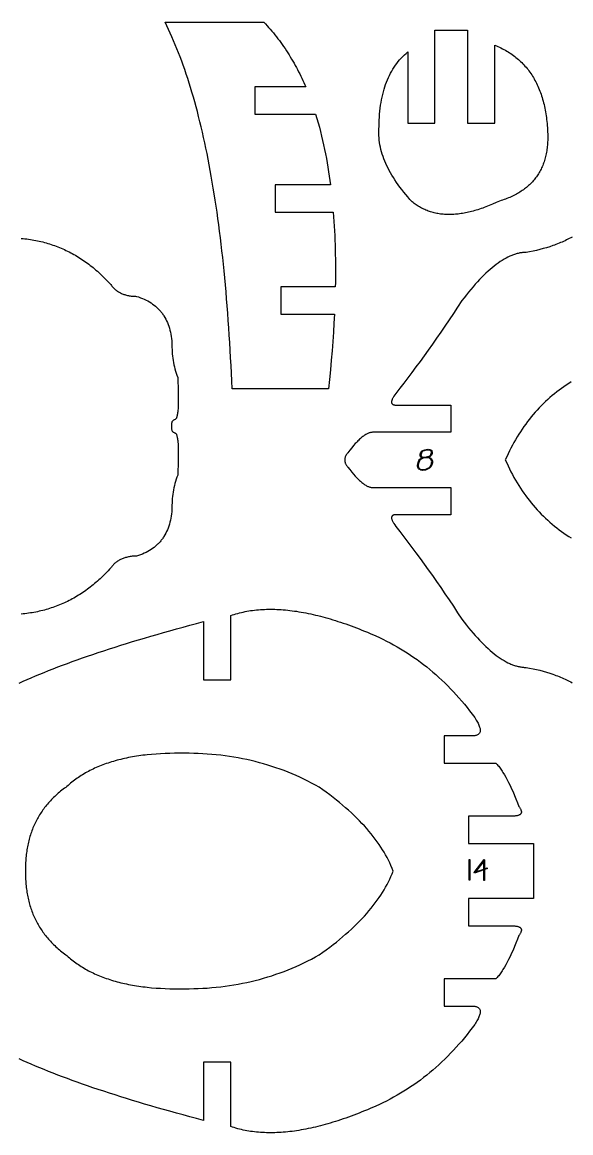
# Model space of a CAD drawing. Extents: x 0.3 to 47.7, y 0.3 to 6.
# Drawn here: x 23.95 to 26.49, y 0.29 to 5.43 of the extents above; entities that cross this region are included whole.
import ezdxf

# ---------------------------------------------------------------- set-up
doc = ezdxf.new("R2010")
doc.units = 0
doc.header["$MEASUREMENT"] = 0
doc.layers.get('0').update_dxf_attribs({"linetype": 'CONTINUOUS'})
doc.layers.add('NUMBERS', color=1, linetype='CONTINUOUS')

msp = doc.modelspace()

# ---------------------------------------------------------------- linework, layer by layer
for points in [[(24.6131, 5.4302), (25.0698, 5.4302), (25.0775, 5.4223), (25.0851, 5.4142), (25.0927, 5.4059), (25.1001, 5.3976), (25.1074, 5.3891), (25.1146, 5.3805), (25.1217, 5.3718), (25.1287, 5.3629), (25.1356, 5.354), (25.1424, 5.3449), (25.1491, 5.3358), (25.1557, 5.3266), (25.1621, 5.3173), (25.1685, 5.3079), (25.1747, 5.2984), (25.1809, 5.2888), (25.1869, 5.2792), (25.1929, 5.2696), (25.1987, 5.2598), (25.2044, 5.2501), (25.21, 5.2403), (25.2155, 5.2304), (25.2208, 5.2205), (25.2261, 5.2106), (25.2313, 5.2006), (25.2363, 5.1906), (25.2412, 5.1807), (25.2461, 5.1707), (25.2508, 5.1607), (25.2554, 5.1506), (25.2599, 5.1406), (25.2642, 5.1307), (25.0292, 5.1307), (25.0292, 5.0047), (25.3101, 5.0047), (25.3161, 4.9847), (25.3218, 4.9645), (25.3274, 4.9442), (25.3327, 4.9238), (25.3377, 4.9033), (25.3426, 4.8826), (25.3472, 4.8619), (25.3516, 4.8412), (25.3558, 4.8205), (25.3597, 4.7998), (25.3635, 4.7791), (25.367, 4.7585), (25.3703, 4.7379), (25.3734, 4.7175), (25.3763, 4.6972), (25.3789, 4.677), (25.1224, 4.677), (25.1224, 4.551), (25.3919, 4.551), (25.3934, 4.5296), (25.3949, 4.508), (25.3961, 4.4864), (25.3973, 4.4646), (25.3983, 4.4428), (25.3992, 4.4209), (25.4, 4.399), (25.4006, 4.3771), (25.4011, 4.3553), (25.4015, 4.3334), (25.4017, 4.3116), (25.4018, 4.2899), (25.4018, 4.2683), (25.4017, 4.2467), (25.4015, 4.2253), (25.4011, 4.2041), (25.1487, 4.2041), (25.1487, 4.0781), (25.3968, 4.0781), (25.3946, 4.037), (25.3921, 3.995), (25.3892, 3.9522), (25.386, 3.9087), (25.3824, 3.8649), (25.3784, 3.8208), (25.3742, 3.7765), (25.3695, 3.7324), (24.9234, 3.7324), (24.9218, 3.7689), (24.9202, 3.8051), (24.9185, 3.8409), (24.9166, 3.8765), (24.9147, 3.9117), (24.9126, 3.9467), (24.9105, 3.9813), (24.9082, 4.0155), (24.9059, 4.0495), (24.9034, 4.0832), (24.9008, 4.1165), (24.8981, 4.1495), (24.8953, 4.1822), (24.8924, 4.2146), (24.8894, 4.2467), (24.8863, 4.2784), (24.8831, 4.3099), (24.8798, 4.341), (24.8764, 4.3718), (24.8728, 4.4023), (24.8692, 4.4325), (24.8655, 4.4623), (24.8616, 4.4918), (24.8577, 4.5211), (24.8536, 4.55), (24.8495, 4.5786), (24.8452, 4.6068), (24.8408, 4.6348), (24.8363, 4.6624), (24.8318, 4.6897), (24.8271, 4.7167), (24.8223, 4.7434), (24.8174, 4.7698), (24.8124, 4.7959), (24.8073, 4.8216), (24.802, 4.847), (24.7967, 4.8721), (24.7913, 4.8969), (24.7858, 4.9214), (24.7801, 4.9455), (24.7744, 4.9694), (24.7685, 4.9929), (24.7626, 5.0161), (24.7565, 5.039), (24.7503, 5.0615), (24.7441, 5.0838), (24.7377, 5.1057), (24.7312, 5.1274), (24.7246, 5.1487), (24.7179, 5.1697), (24.7111, 5.1903), (24.7042, 5.2107), (24.6972, 5.2307), (24.6901, 5.2504), (24.6829, 5.2698), (24.6755, 5.2889), (24.6681, 5.3077), (24.6606, 5.3262), (24.6529, 5.3443), (24.6452, 5.3621), (24.6373, 5.3796), (24.6294, 5.3968), (24.6213, 5.4137)], [(26.0137, 5.3936), (26.0137, 4.9635), (26.1398, 4.9635), (26.1398, 5.3238), (26.147, 5.3208), (26.1542, 5.3177), (26.1613, 5.3145), (26.1682, 5.3111), (26.175, 5.3077), (26.1818, 5.3042), (26.1884, 5.3005), (26.1949, 5.2968), (26.2013, 5.2929), (26.2076, 5.2889), (26.2137, 5.2848), (26.2198, 5.2806), (26.2258, 5.2763), (26.2316, 5.2719), (26.2374, 5.2674), (26.243, 5.2628), (26.2485, 5.258), (26.2539, 5.2532), (26.2592, 5.2482), (26.2644, 5.2432), (26.2695, 5.238), (26.2745, 5.2327), (26.2793, 5.2273), (26.2841, 5.2218), (26.2887, 5.2162), (26.2933, 5.2105), (26.2977, 5.2047), (26.302, 5.1987), (26.3062, 5.1927), (26.3103, 5.1865), (26.3143, 5.1803), (26.3182, 5.1739), (26.322, 5.1674), (26.3256, 5.1608), (26.3292, 5.1541), (26.3326, 5.1473), (26.3359, 5.1404), (26.3392, 5.1334), (26.3423, 5.1262), (26.3453, 5.119), (26.3482, 5.1116), (26.3509, 5.1042), (26.3536, 5.0966), (26.3562, 5.0889), (26.3586, 5.0811), (26.361, 5.0732), (26.3632, 5.0652), (26.3653, 5.0571), (26.3674, 5.0489), (26.3693, 5.0406), (26.3711, 5.0321), (26.3727, 5.0236), (26.3743, 5.0149), (26.3758, 5.0061), (26.3771, 4.9973), (26.3784, 4.9883), (26.3795, 4.9792), (26.3806, 4.97), (26.3815, 4.9607), (26.3823, 4.9512), (26.383, 4.9417), (26.3836, 4.9321), (26.3841, 4.9223), (26.3844, 4.9125), (26.3846, 4.9049), (26.3846, 4.8975), (26.3846, 4.8901), (26.3844, 4.8828), (26.3841, 4.8757), (26.3837, 4.8686), (26.3831, 4.8615), (26.3825, 4.8546), (26.3817, 4.8478), (26.3808, 4.841), (26.3798, 4.8343), (26.3787, 4.8277), (26.3775, 4.8212), (26.3761, 4.8148), (26.3747, 4.8085), (26.3731, 4.8022), (26.3714, 4.796), (26.3696, 4.79), (26.3677, 4.784), (26.3656, 4.7781), (26.3635, 4.7722), (26.3612, 4.7665), (26.3588, 4.7608), (26.3563, 4.7553), (26.3537, 4.7498), (26.351, 4.7444), (26.3481, 4.7391), (26.3452, 4.7338), (26.3421, 4.7287), (26.3389, 4.7236), (26.3356, 4.7186), (26.3321, 4.7138), (26.3286, 4.7089), (26.3249, 4.7042), (26.3212, 4.6996), (26.3173, 4.695), (26.3133, 4.6906), (26.3091, 4.6862), (26.3049, 4.6819), (26.3005, 4.6777), (26.2961, 4.6736), (26.2915, 4.6695), (26.2868, 4.6656), (26.282, 4.6617), (26.277, 4.6579), (26.272, 4.6542), (26.2668, 4.6506), (26.2615, 4.6471), (26.2561, 4.6436), (26.2506, 4.6403), (26.245, 4.637), (26.2393, 4.6338), (26.2334, 4.6307), (26.2274, 4.6277), (26.2213, 4.6248), (26.2151, 4.6219), (26.2088, 4.6192), (26.2024, 4.6165), (26.1958, 4.6139), (26.1891, 4.6114), (26.1824, 4.609), (26.1755, 4.6066), (26.1684, 4.6044), (26.1613, 4.6022), (26.1453, 4.5947), (26.1295, 4.5877), (26.1139, 4.5812), (26.1062, 4.5781), (26.0986, 4.5751), (26.091, 4.5722), (26.0834, 4.5695), (26.0759, 4.5669), (26.0685, 4.5644), (26.0611, 4.562), (26.0538, 4.5597), (26.0465, 4.5576), (26.0393, 4.5556), (26.0321, 4.5537), (26.025, 4.5519), (26.018, 4.5502), (26.011, 4.5487), (26.004, 4.5473), (25.9971, 4.546), (25.9903, 4.5448), (25.9835, 4.5437), (25.9768, 4.5428), (25.9701, 4.5419), (25.9635, 4.5412), (25.9569, 4.5406), (25.9504, 4.5402), (25.944, 4.5398), (25.9376, 4.5396), (25.9312, 4.5395), (25.9249, 4.5395), (25.9187, 4.5396), (25.9125, 4.5398), (25.9064, 4.5402), (25.9003, 4.5407), (25.8943, 4.5413), (25.8883, 4.542), (25.8824, 4.5428), (25.8765, 4.5438), (25.8707, 4.5449), (25.865, 4.5461), (25.8593, 4.5474), (25.8537, 4.5488), (25.8481, 4.5504), (25.8426, 4.5521), (25.8371, 4.5538), (25.8317, 4.5558), (25.8263, 4.5578), (25.821, 4.5599), (25.8157, 4.5622), (25.8105, 4.5646), (25.8054, 4.5671), (25.8003, 4.5697), (25.7952, 4.5725), (25.7903, 4.5753), (25.7853, 4.5783), (25.7804, 4.5814), (25.7756, 4.5846), (25.7709, 4.588), (25.7662, 4.5914), (25.7615, 4.595), (25.7569, 4.5987), (25.7466, 4.61), (25.7367, 4.6213), (25.7271, 4.6326), (25.7179, 4.6438), (25.709, 4.655), (25.7005, 4.6662), (25.6924, 4.6774), (25.6846, 4.6885), (25.6771, 4.6996), (25.67, 4.7107), (25.6633, 4.7217), (25.6569, 4.7327), (25.6508, 4.7437), (25.6452, 4.7547), (25.6398, 4.7656), (25.6349, 4.7765), (25.6303, 4.7874), (25.626, 4.7982), (25.6221, 4.8091), (25.6185, 4.8199), (25.6153, 4.8306), (25.6125, 4.8414), (25.61, 4.8521), (25.6079, 4.8628), (25.6061, 4.8734), (25.6046, 4.8841), (25.6036, 4.8947), (25.6028, 4.9053), (25.6025, 4.9158), (25.6025, 4.9263), (25.6028, 4.9368), (25.6035, 4.9473), (25.6038, 4.9621), (25.6044, 4.9766), (25.6052, 4.9909), (25.6063, 5.0049), (25.6076, 5.0187), (25.6091, 5.0322), (25.6109, 5.0454), (25.613, 5.0584), (25.6153, 5.0711), (25.6179, 5.0836), (25.6206, 5.0958), (25.6237, 5.1078), (25.627, 5.1195), (25.6305, 5.1309), (25.6343, 5.1421), (25.6384, 5.153), (25.6426, 5.1636), (25.6472, 5.174), (25.6519, 5.1842), (25.657, 5.194), (25.6622, 5.2037), (25.6678, 5.213), (25.6735, 5.2221), (25.6795, 5.231), (25.6858, 5.2396), (25.6923, 5.2479), (25.6991, 5.2559), (25.7061, 5.2638), (25.7133, 5.2713), (25.7208, 5.2786), (25.7286, 5.2856), (25.7366, 5.2924), (25.7366, 4.9635), (25.8627, 4.9635), (25.8627, 5.3936)], [(25.6685, 1.4997), (25.6637, 1.5121), (25.6586, 1.5245), (25.653, 1.5369), (25.6471, 1.5493), (25.6408, 1.5616), (25.6342, 1.5739), (25.6271, 1.5862), (25.6197, 1.5985), (25.6119, 1.6108), (25.6037, 1.6231), (25.5951, 1.6353), (25.5861, 1.6475), (25.5768, 1.6597), (25.5671, 1.6719), (25.5569, 1.684), (25.5465, 1.6962), (25.5356, 1.7083), (25.5243, 1.7204), (25.5127, 1.7325), (25.5007, 1.7446), (25.4883, 1.7566), (25.4755, 1.7686), (25.4624, 1.7807), (25.4489, 1.7926), (25.4349, 1.8046), (25.4206, 1.8166), (25.406, 1.8285), (25.3909, 1.8404), (25.3755, 1.8523), (25.3596, 1.8642), (25.3434, 1.8761), (25.3269, 1.8879), (25.3093, 1.8977), (25.2915, 1.9071), (25.2737, 1.9163), (25.2557, 1.9251), (25.2376, 1.9336), (25.2194, 1.9418), (25.2011, 1.9497), (25.1826, 1.9572), (25.164, 1.9645), (25.1453, 1.9714), (25.1265, 1.978), (25.1076, 1.9843), (25.0885, 1.9903), (25.0693, 1.996), (25.05, 2.0014), (25.0306, 2.0065), (25.011, 2.0112), (24.9913, 2.0156), (24.9715, 2.0198), (24.9516, 2.0236), (24.9315, 2.0271), (24.9114, 2.0302), (24.8911, 2.0331), (24.8706, 2.0357), (24.8501, 2.0379), (24.8294, 2.0398), (24.8087, 2.0414), (24.7877, 2.0427), (24.7667, 2.0437), (24.7456, 2.0444), (24.7243, 2.0448), (24.7029, 2.0448), (24.68, 2.0451), (24.6575, 2.045), (24.6353, 2.0446), (24.6136, 2.0439), (24.5922, 2.0429), (24.5712, 2.0415), (24.5506, 2.0398), (24.5303, 2.0378), (24.5204, 2.0367), (24.5105, 2.0355), (24.5007, 2.0342), (24.491, 2.0328), (24.4814, 2.0314), (24.4719, 2.0298), (24.4625, 2.0282), (24.4532, 2.0265), (24.444, 2.0247), (24.4349, 2.0229), (24.4259, 2.0209), (24.4169, 2.0189), (24.4081, 2.0168), (24.3994, 2.0146), (24.3907, 2.0123), (24.3822, 2.0099), (24.3737, 2.0075), (24.3654, 2.005), (24.3571, 2.0024), (24.349, 1.9997), (24.3409, 1.9969), (24.3329, 1.9941), (24.325, 1.9912), (24.3173, 1.9882), (24.3096, 1.9851), (24.302, 1.9819), (24.2945, 1.9786), (24.2871, 1.9753), (24.2798, 1.9719), (24.2726, 1.9684), (24.2655, 1.9648), (24.2584, 1.9611), (24.2515, 1.9574), (24.2447, 1.9536), (24.2379, 1.9497), (24.2313, 1.9457), (24.2248, 1.9416), (24.2183, 1.9374), (24.212, 1.9332), (24.2057, 1.9289), (24.1996, 1.9245), (24.1935, 1.92), (24.1875, 1.9154), (24.1816, 1.9108), (24.1759, 1.9061), (24.1702, 1.9013), (24.1646, 1.8964), (24.1591, 1.8914), (24.153, 1.887), (24.147, 1.8826), (24.1411, 1.8781), (24.1353, 1.8736), (24.1296, 1.869), (24.1239, 1.8644), (24.1184, 1.8597), (24.113, 1.8549), (24.1077, 1.8501), (24.1025, 1.8452), (24.0974, 1.8403), (24.0923, 1.8353), (24.0874, 1.8303), (24.0826, 1.8252), (24.0779, 1.8201), (24.0733, 1.8149), (24.0687, 1.8096), (24.0643, 1.8043), (24.06, 1.7989), (24.0557, 1.7935), (24.0516, 1.788), (24.0476, 1.7825), (24.0436, 1.7769), (24.0398, 1.7713), (24.0361, 1.7656), (24.0324, 1.7598), (24.0289, 1.754), (24.0255, 1.7481), (24.0221, 1.7422), (24.0189, 1.7362), (24.0157, 1.7302), (24.0127, 1.7241), (24.0097, 1.7179), (24.0069, 1.7117), (24.0041, 1.7055), (24.0015, 1.6991), (23.9989, 1.6928), (23.9965, 1.6863), (23.9941, 1.6799), (23.9919, 1.6733), (23.9897, 1.6667), (23.9877, 1.6601), (23.9857, 1.6534), (23.9838, 1.6466), (23.9821, 1.6398), (23.9804, 1.6329), (23.9789, 1.626), (23.9774, 1.619), (23.976, 1.612), (23.9748, 1.6049), (23.9736, 1.5977), (23.9725, 1.5905), (23.9715, 1.5833), (23.9707, 1.5759), (23.9699, 1.5686), (23.9692, 1.5611), (23.9686, 1.5536), (23.9682, 1.5461), (23.9678, 1.5385), (23.9675, 1.5309), (23.9673, 1.5231), (23.9672, 1.5154), (23.9673, 1.5076), (23.9674, 1.4997), (23.9673, 1.4918), (23.9672, 1.484), (23.9673, 1.4762), (23.9675, 1.4685), (23.9678, 1.4609), (23.9682, 1.4533), (23.9686, 1.4457), (23.9692, 1.4382), (23.9699, 1.4308), (23.9707, 1.4234), (23.9715, 1.4161), (23.9725, 1.4089), (23.9736, 1.4017), (23.9748, 1.3945), (23.976, 1.3874), (23.9774, 1.3804), (23.9789, 1.3734), (23.9804, 1.3665), (23.9821, 1.3596), (23.9838, 1.3528), (23.9857, 1.346), (23.9877, 1.3393), (23.9897, 1.3326), (23.9919, 1.326), (23.9941, 1.3195), (23.9965, 1.313), (23.9989, 1.3066), (24.0015, 1.3002), (24.0041, 1.2939), (24.0069, 1.2877), (24.0097, 1.2815), (24.0127, 1.2753), (24.0157, 1.2692), (24.0189, 1.2632), (24.0221, 1.2572), (24.0255, 1.2513), (24.0289, 1.2454), (24.0324, 1.2396), (24.0361, 1.2338), (24.0398, 1.2281), (24.0436, 1.2225), (24.0476, 1.2169), (24.0516, 1.2113), (24.0557, 1.2059), (24.06, 1.2004), (24.0643, 1.1951), (24.0687, 1.1898), (24.0733, 1.1845), (24.0779, 1.1793), (24.0826, 1.1742), (24.0874, 1.1691), (24.0923, 1.164), (24.0974, 1.1591), (24.1025, 1.1541), (24.1077, 1.1493), (24.113, 1.1444), (24.1184, 1.1397), (24.1239, 1.135), (24.1296, 1.1303), (24.1353, 1.1258), (24.1411, 1.1212), (24.147, 1.1168), (24.153, 1.1123), (24.1591, 1.108), (24.1646, 1.103), (24.1702, 1.0981), (24.1759, 1.0933), (24.1816, 1.0886), (24.1875, 1.0839), (24.1935, 1.0794), (24.1996, 1.0749), (24.2057, 1.0705), (24.212, 1.0662), (24.2183, 1.0619), (24.2248, 1.0578), (24.2313, 1.0537), (24.2379, 1.0497), (24.2447, 1.0458), (24.2515, 1.042), (24.2584, 1.0382), (24.2655, 1.0346), (24.2726, 1.031), (24.2798, 1.0275), (24.2871, 1.0241), (24.2945, 1.0207), (24.302, 1.0175), (24.3096, 1.0143), (24.3173, 1.0112), (24.325, 1.0082), (24.3329, 1.0053), (24.3409, 1.0024), (24.349, 0.9997), (24.3571, 0.997), (24.3654, 0.9944), (24.3737, 0.9919), (24.3822, 0.9894), (24.3907, 0.9871), (24.3994, 0.9848), (24.4081, 0.9826), (24.4169, 0.9805), (24.4259, 0.9785), (24.4349, 0.9765), (24.444, 0.9747), (24.4532, 0.9729), (24.4625, 0.9712), (24.4719, 0.9695), (24.4814, 0.968), (24.491, 0.9666), (24.5007, 0.9652), (24.5105, 0.9639), (24.5204, 0.9627), (24.5303, 0.9615), (24.5506, 0.9595), (24.5712, 0.9578), (24.5922, 0.9565), (24.6136, 0.9554), (24.6353, 0.9547), (24.6575, 0.9544), (24.68, 0.9543), (24.7029, 0.9546), (24.7243, 0.9546), (24.7456, 0.955), (24.7667, 0.9557), (24.7877, 0.9566), (24.8087, 0.9579), (24.8294, 0.9596), (24.8501, 0.9615), (24.8706, 0.9637), (24.8911, 0.9663), (24.9114, 0.9691), (24.9315, 0.9723), (24.9516, 0.9758), (24.9715, 0.9796), (24.9913, 0.9837), (25.011, 0.9882), (25.0306, 0.9929), (25.05, 0.998), (25.0693, 1.0033), (25.0885, 1.009), (25.1076, 1.015), (25.1265, 1.0213), (25.1453, 1.028), (25.164, 1.0349), (25.1826, 1.0422), (25.2011, 1.0497), (25.2194, 1.0576), (25.2376, 1.0658), (25.2557, 1.0743), (25.2737, 1.0831), (25.2915, 1.0922), (25.3093, 1.1017), (25.3269, 1.1114), (25.3434, 1.1233), (25.3596, 1.1352), (25.3755, 1.147), (25.3909, 1.1589), (25.406, 1.1709), (25.4206, 1.1828), (25.4349, 1.1948), (25.4489, 1.2067), (25.4624, 1.2187), (25.4755, 1.2307), (25.4883, 1.2428), (25.5007, 1.2548), (25.5127, 1.2669), (25.5243, 1.279), (25.5356, 1.2911), (25.5465, 1.3032), (25.5569, 1.3153), (25.5671, 1.3275), (25.5768, 1.3397), (25.5861, 1.3519), (25.5951, 1.3641), (25.6037, 1.3763), (25.6119, 1.3886), (25.6197, 1.4008), (25.6271, 1.4131), (25.6342, 1.4254), (25.6408, 1.4378), (25.6471, 1.4501), (25.653, 1.4625), (25.6586, 1.4749), (25.6637, 1.4873)]]:
    msp.add_lwpolyline(points, close=True)
for points in [[(23.9473, 4.4294), (23.9558, 4.4286), (23.9643, 4.4276), (23.9727, 4.4266), (23.9811, 4.4254), (23.9895, 4.4242), (23.9978, 4.4228), (24.006, 4.4214), (24.0142, 4.4198), (24.0224, 4.4181), (24.0305, 4.4163), (24.0386, 4.4145), (24.0466, 4.4125), (24.0546, 4.4104), (24.0625, 4.4082), (24.0704, 4.4059), (24.0783, 4.4035), (24.0861, 4.401), (24.0939, 4.3984), (24.1016, 4.3957), (24.1093, 4.3928), (24.1169, 4.3899), (24.1245, 4.3869), (24.132, 4.3837), (24.1395, 4.3805), (24.147, 4.3772), (24.1544, 4.3737), (24.1617, 4.3702), (24.1691, 4.3665), (24.1763, 4.3627), (24.1836, 4.3589), (24.1907, 4.3549), (24.1979, 4.3508), (24.205, 4.3466), (24.212, 4.3423), (24.219, 4.3379), (24.226, 4.3334), (24.2329, 4.3288), (24.2398, 4.3241), (24.2466, 4.3193), (24.2534, 4.3144), (24.2602, 4.3094), (24.2669, 4.3043), (24.2735, 4.299), (24.2801, 4.2937), (24.2867, 4.2883), (24.2932, 4.2827), (24.2997, 4.2771), (24.3061, 4.2713), (24.3125, 4.2655), (24.3188, 4.2595), (24.3251, 4.2534), (24.3314, 4.2473), (24.3376, 4.241), (24.3438, 4.2346), (24.3499, 4.2281), (24.356, 4.2215), (24.362, 4.2149), (24.3644, 4.2116), (24.367, 4.2084), (24.3696, 4.2053), (24.3723, 4.2024), (24.375, 4.1995), (24.3779, 4.1967), (24.3808, 4.1941), (24.3839, 4.1915), (24.387, 4.1891), (24.3901, 4.1867), (24.3934, 4.1844), (24.3968, 4.1823), (24.4002, 4.1802), (24.4037, 4.1783), (24.4073, 4.1765), (24.411, 4.1747), (24.4147, 4.1731), (24.4186, 4.1715), (24.4225, 4.1701), (24.4265, 4.1688), (24.4306, 4.1675), (24.4347, 4.1664), (24.439, 4.1654), (24.4433, 4.1645), (24.4477, 4.1636), (24.4522, 4.1629), (24.4568, 4.1623), (24.4614, 4.1618), (24.4662, 4.1614), (24.471, 4.1611), (24.4759, 4.1609), (24.4809, 4.1608), (24.4903, 4.1578), (24.4994, 4.1546), (24.5082, 4.1511), (24.5167, 4.1474), (24.525, 4.1435), (24.533, 4.1393), (24.5407, 4.1349), (24.5482, 4.1302), (24.5554, 4.1253), (24.5623, 4.1201), (24.5689, 4.1147), (24.5722, 4.1119), (24.5753, 4.1091), (24.5784, 4.1061), (24.5814, 4.1031), (24.5843, 4.1001), (24.5872, 4.097), (24.59, 4.0938), (24.5928, 4.0906), (24.5954, 4.0873), (24.598, 4.084), (24.6006, 4.0806), (24.603, 4.0771), (24.6054, 4.0735), (24.6078, 4.0699), (24.6122, 4.0626), (24.6164, 4.0549), (24.6203, 4.0471), (24.6239, 4.039), (24.6273, 4.0306), (24.6304, 4.022), (24.6332, 4.0132), (24.6357, 4.0041), (24.638, 3.9947), (24.64, 3.9851), (24.6417, 3.9753), (24.6432, 3.9652), (24.6443, 3.9549), (24.6452, 3.9443), (24.645, 3.9342), (24.6451, 3.9241), (24.6454, 3.914), (24.6459, 3.904), (24.6467, 3.894), (24.6477, 3.884), (24.649, 3.874), (24.6505, 3.8641), (24.6522, 3.8542), (24.6542, 3.8443), (24.6565, 3.8344), (24.659, 3.8246), (24.6617, 3.8148), (24.6647, 3.805), (24.668, 3.7953), (24.6715, 3.7855), (24.6725, 3.7627), (24.6734, 3.7412), (24.674, 3.7212), (24.6743, 3.7026), (24.6744, 3.6855), (24.6742, 3.6697), (24.6739, 3.6554), (24.6732, 3.6424), (24.6723, 3.6309), (24.6718, 3.6257), (24.6712, 3.6208), (24.6705, 3.6163), (24.6698, 3.6122), (24.669, 3.6084), (24.6682, 3.6049), (24.6673, 3.6018), (24.6663, 3.5991), (24.6653, 3.5967), (24.6642, 3.5947), (24.663, 3.593), (24.6618, 3.5917), (24.6606, 3.5907), (24.6592, 3.5901), (24.6568, 3.5893), (24.6546, 3.5884), (24.6525, 3.5873), (24.6507, 3.5861), (24.649, 3.5847), (24.6476, 3.5831), (24.6463, 3.5814), (24.6452, 3.5796), (24.6444, 3.5776), (24.6437, 3.5755), (24.6431, 3.5731), (24.6428, 3.5707), (24.6427, 3.5681), (24.6428, 3.5653), (24.643, 3.5624), (24.6435, 3.5593), (24.643, 3.5562), (24.6428, 3.5533), (24.6427, 3.5506), (24.6428, 3.548), (24.6431, 3.5455), (24.6437, 3.5432), (24.6444, 3.541), (24.6452, 3.539), (24.6463, 3.5372), (24.6476, 3.5355), (24.649, 3.534), (24.6507, 3.5326), (24.6525, 3.5313), (24.6546, 3.5303), (24.6568, 3.5293), (24.6592, 3.5286), (24.6606, 3.528), (24.6618, 3.527), (24.663, 3.5257), (24.6642, 3.524), (24.6653, 3.522), (24.6663, 3.5196), (24.6673, 3.5168), (24.6682, 3.5137), (24.669, 3.5103), (24.6698, 3.5065), (24.6705, 3.5023), (24.6712, 3.4978), (24.6718, 3.4929), (24.6723, 3.4877), (24.6732, 3.4762), (24.6739, 3.4633), (24.6742, 3.4489), (24.6744, 3.4332), (24.6743, 3.416), (24.674, 3.3974), (24.6734, 3.3774), (24.6725, 3.356), (24.6715, 3.3331), (24.668, 3.3234), (24.6647, 3.3136), (24.6617, 3.3039), (24.659, 3.2941), (24.6565, 3.2842), (24.6542, 3.2744), (24.6522, 3.2645), (24.6505, 3.2546), (24.649, 3.2446), (24.6477, 3.2347), (24.6467, 3.2247), (24.6459, 3.2147), (24.6454, 3.2046), (24.6451, 3.1945), (24.645, 3.1844), (24.6452, 3.1743), (24.6443, 3.1637), (24.6432, 3.1534), (24.6417, 3.1433), (24.64, 3.1335), (24.638, 3.1239), (24.6357, 3.1146), (24.6332, 3.1055), (24.6304, 3.0966), (24.6273, 3.088), (24.6239, 3.0797), (24.6203, 3.0716), (24.6164, 3.0637), (24.6122, 3.0561), (24.6078, 3.0487), (24.6054, 3.0451), (24.603, 3.0416), (24.6006, 3.0381), (24.598, 3.0347), (24.5954, 3.0313), (24.5928, 3.028), (24.59, 3.0248), (24.5872, 3.0216), (24.5843, 3.0185), (24.5814, 3.0155), (24.5784, 3.0125), (24.5753, 3.0096), (24.5722, 3.0067), (24.5689, 3.0039), (24.5623, 2.9985), (24.5554, 2.9934), (24.5482, 2.9884), (24.5407, 2.9838), (24.533, 2.9793), (24.525, 2.9751), (24.5167, 2.9712), (24.5082, 2.9675), (24.4994, 2.9641), (24.4903, 2.9609), (24.4809, 2.9579), (24.4759, 2.9578), (24.471, 2.9576), (24.4662, 2.9573), (24.4614, 2.9569), (24.4568, 2.9563), (24.4522, 2.9557), (24.4477, 2.955), (24.4433, 2.9542), (24.439, 2.9533), (24.4347, 2.9522), (24.4306, 2.9511), (24.4265, 2.9499), (24.4225, 2.9485), (24.4186, 2.9471), (24.4147, 2.9456), (24.411, 2.9439), (24.4073, 2.9422), (24.4037, 2.9403), (24.4002, 2.9384), (24.3968, 2.9364), (24.3934, 2.9342), (24.3901, 2.9319), (24.387, 2.9296), (24.3839, 2.9271), (24.3808, 2.9246), (24.3779, 2.9219), (24.375, 2.9192), (24.3723, 2.9163), (24.3696, 2.9133), (24.367, 2.9102), (24.3644, 2.9071), (24.362, 2.9038), (24.356, 2.8971), (24.3499, 2.8905), (24.3438, 2.884), (24.3376, 2.8776), (24.3314, 2.8714), (24.3251, 2.8652), (24.3188, 2.8591), (24.3125, 2.8532), (24.3061, 2.8473), (24.2997, 2.8416), (24.2932, 2.8359), (24.2867, 2.8304), (24.2801, 2.8249), (24.2735, 2.8196), (24.2669, 2.8144), (24.2602, 2.8092), (24.2534, 2.8042), (24.2466, 2.7993), (24.2398, 2.7945), (24.2329, 2.7898), (24.226, 2.7852), (24.219, 2.7807), (24.212, 2.7763), (24.205, 2.772), (24.1979, 2.7678), (24.1907, 2.7638), (24.1836, 2.7598), (24.1763, 2.7559), (24.1691, 2.7522), (24.1617, 2.7485), (24.1544, 2.7449), (24.147, 2.7415), (24.1395, 2.7381), (24.132, 2.7349), (24.1245, 2.7318), (24.1169, 2.7287), (24.1093, 2.7258), (24.1016, 2.723), (24.0939, 2.7203), (24.0861, 2.7177), (24.0783, 2.7151), (24.0704, 2.7127), (24.0625, 2.7104), (24.0546, 2.7083), (24.0466, 2.7062), (24.0386, 2.7042), (24.0305, 2.7023), (24.0224, 2.7005), (24.0142, 2.6988), (24.006, 2.6973), (23.9978, 2.6958), (23.9895, 2.6945), (23.9811, 2.6932), (23.9727, 2.6921), (23.9643, 2.691), (23.9558, 2.6901), (23.9473, 2.6892)], [(26.4976, 4.4353), (26.4911, 4.4318), (26.4845, 4.4284), (26.4779, 4.4251), (26.4712, 4.4218), (26.4645, 4.4186), (26.4577, 4.4155), (26.4508, 4.4124), (26.4439, 4.4094), (26.4369, 4.4065), (26.4298, 4.4037), (26.4227, 4.401), (26.4155, 4.3983), (26.4083, 4.3957), (26.3936, 4.3907), (26.3787, 4.386), (26.3636, 4.3817), (26.3482, 4.3776), (26.3326, 4.3738), (26.3167, 4.3703), (26.3006, 4.3672), (26.2842, 4.3643), (26.2802, 4.3642), (26.2762, 4.3641), (26.2721, 4.3638), (26.2681, 4.3634), (26.264, 4.3629), (26.2599, 4.3623), (26.2558, 4.3616), (26.2516, 4.3608), (26.2474, 4.3599), (26.2433, 4.3588), (26.2391, 4.3577), (26.2348, 4.3564), (26.2306, 4.3551), (26.2263, 4.3536), (26.222, 4.352), (26.2177, 4.3503), (26.2134, 4.3485), (26.2091, 4.3466), (26.2003, 4.3425), (26.1915, 4.3379), (26.1826, 4.3329), (26.1735, 4.3274), (26.1645, 4.3215), (26.1553, 4.3152), (26.1461, 4.3084), (26.1367, 4.3012), (26.1273, 4.2936), (26.1178, 4.2855), (26.1082, 4.277), (26.0986, 4.2681), (26.0889, 4.2587), (26.079, 4.2489), (26.0691, 4.2386), (26.0591, 4.2279), (26.0491, 4.2168), (26.0389, 4.2052), (26.0287, 4.1932), (26.0184, 4.1808), (26.008, 4.1679), (25.9975, 4.1546), (25.987, 4.1409), (25.9672, 4.1108), (25.9476, 4.0811), (25.928, 4.0519), (25.9085, 4.0231), (25.8891, 3.9947), (25.8698, 3.9668), (25.8505, 3.9393), (25.8314, 3.9123), (25.8123, 3.8857), (25.7933, 3.8595), (25.7744, 3.8337), (25.7555, 3.8084), (25.7368, 3.7836), (25.7181, 3.7591), (25.6995, 3.7351), (25.681, 3.7116), (25.6761, 3.7047), (25.6719, 3.6984), (25.6701, 3.6953), (25.6685, 3.6924), (25.667, 3.6896), (25.6657, 3.687), (25.6646, 3.6844), (25.6637, 3.682), (25.6629, 3.6796), (25.6623, 3.6774), (25.6619, 3.6753), (25.6617, 3.6733), (25.6616, 3.6714), (25.6618, 3.6697), (25.6621, 3.668), (25.6626, 3.6665), (25.6632, 3.6651), (25.6641, 3.6638), (25.6651, 3.6626), (25.6663, 3.6616), (25.6677, 3.6606), (25.6692, 3.6598), (25.6709, 3.659), (25.6728, 3.6584), (25.6749, 3.6579), (25.6772, 3.6575), (25.6796, 3.6573), (25.6822, 3.6571), (25.685, 3.6571), (25.688, 3.6572), (25.9363, 3.6572), (25.9363, 3.5312), (25.5761, 3.5312), (25.5733, 3.5312), (25.5704, 3.531), (25.5674, 3.5306), (25.5644, 3.5301), (25.5614, 3.5293), (25.5583, 3.5284), (25.5551, 3.5272), (25.5519, 3.5259), (25.5487, 3.5244), (25.5454, 3.5227), (25.542, 3.5208), (25.5386, 3.5187), (25.5352, 3.5164), (25.5317, 3.514), (25.5281, 3.5113), (25.5245, 3.5084), (25.5209, 3.5054), (25.5171, 3.5022), (25.5134, 3.4987), (25.5096, 3.4951), (25.5057, 3.4913), (25.5018, 3.4873), (25.4978, 3.4831), (25.4938, 3.4788), (25.4856, 3.4694), (25.4772, 3.4593), (25.4686, 3.4485), (25.4598, 3.4369), (25.458, 3.4348), (25.4563, 3.4328), (25.4547, 3.4307), (25.4532, 3.4286), (25.4518, 3.4266), (25.4506, 3.4245), (25.4495, 3.4224), (25.4485, 3.4203), (25.4476, 3.4182), (25.4469, 3.4161), (25.4462, 3.414), (25.4457, 3.4119), (25.4454, 3.4098), (25.4451, 3.4077), (25.445, 3.4055), (25.445, 3.4034), (25.445, 3.4013), (25.4451, 3.3991), (25.4454, 3.397), (25.4457, 3.3949), (25.4462, 3.3928), (25.4469, 3.3907), (25.4476, 3.3886), (25.4485, 3.3865), (25.4495, 3.3844), (25.4506, 3.3823), (25.4518, 3.3802), (25.4532, 3.3782), (25.4547, 3.3761), (25.4563, 3.374), (25.458, 3.372), (25.4598, 3.3699), (25.4686, 3.3583), (25.4772, 3.3474), (25.4856, 3.3374), (25.4938, 3.328), (25.4978, 3.3237), (25.5018, 3.3195), (25.5057, 3.3155), (25.5096, 3.3117), (25.5134, 3.3081), (25.5171, 3.3046), (25.5209, 3.3014), (25.5245, 3.2984), (25.5281, 3.2955), (25.5317, 3.2928), (25.5352, 3.2904), (25.5386, 3.2881), (25.542, 3.286), (25.5454, 3.2841), (25.5487, 3.2824), (25.5519, 3.2809), (25.5551, 3.2796), (25.5583, 3.2784), (25.5614, 3.2775), (25.5644, 3.2767), (25.5674, 3.2762), (25.5704, 3.2758), (25.5733, 3.2756), (25.5761, 3.2756), (25.9363, 3.2756), (25.9363, 3.1496), (25.688, 3.1496), (25.685, 3.1497), (25.6822, 3.1497), (25.6796, 3.1495), (25.6772, 3.1492), (25.6749, 3.1489), (25.6728, 3.1484), (25.6709, 3.1478), (25.6692, 3.147), (25.6677, 3.1462), (25.6663, 3.1452), (25.6651, 3.1442), (25.6641, 3.143), (25.6632, 3.1417), (25.6626, 3.1403), (25.6621, 3.1388), (25.6618, 3.1371), (25.6616, 3.1354), (25.6617, 3.1335), (25.6619, 3.1315), (25.6623, 3.1294), (25.6629, 3.1272), (25.6637, 3.1248), (25.6646, 3.1224), (25.6657, 3.1198), (25.667, 3.1172), (25.6685, 3.1144), (25.6701, 3.1115), (25.6719, 3.1084), (25.6761, 3.1021), (25.681, 3.0952), (25.6995, 3.0717), (25.7181, 3.0477), (25.7368, 3.0232), (25.7555, 2.9984), (25.7744, 2.9731), (25.7933, 2.9473), (25.8123, 2.9211), (25.8314, 2.8945), (25.8505, 2.8675), (25.8698, 2.84), (25.8891, 2.8121), (25.9085, 2.7837), (25.928, 2.7549), (25.9476, 2.7257), (25.9672, 2.696), (25.987, 2.6659), (25.9975, 2.6522), (26.008, 2.6389), (26.0184, 2.626), (26.0287, 2.6135), (26.0389, 2.6016), (26.0491, 2.59), (26.0591, 2.5789), (26.0691, 2.5682), (26.079, 2.5579), (26.0889, 2.5481), (26.0986, 2.5387), (26.1082, 2.5298), (26.1178, 2.5213), (26.1273, 2.5132), (26.1367, 2.5056), (26.1461, 2.4984), (26.1553, 2.4916), (26.1645, 2.4853), (26.1735, 2.4794), (26.1826, 2.4739), (26.1915, 2.4689), (26.2003, 2.4643), (26.2091, 2.4602), (26.2134, 2.4583), (26.2177, 2.4565), (26.222, 2.4548), (26.2263, 2.4532), (26.2306, 2.4517), (26.2348, 2.4504), (26.2391, 2.4491), (26.2433, 2.448), (26.2474, 2.4469), (26.2516, 2.446), (26.2558, 2.4452), (26.2599, 2.4445), (26.264, 2.4439), (26.2681, 2.4434), (26.2721, 2.443), (26.2762, 2.4427), (26.2802, 2.4426), (26.2842, 2.4425), (26.3006, 2.4397), (26.3167, 2.4365), (26.3326, 2.433), (26.3482, 2.4292), (26.3636, 2.4251), (26.3787, 2.4208), (26.3936, 2.4161), (26.4083, 2.4111), (26.4155, 2.4085), (26.4227, 2.4058), (26.4298, 2.4031), (26.4369, 2.4003), (26.4439, 2.3974), (26.4508, 2.3944), (26.4577, 2.3913), (26.4645, 2.3882), (26.4712, 2.385), (26.4779, 2.3817), (26.4845, 2.3784), (26.4911, 2.375), (26.4976, 2.3715)], [(26.4938, 3.765), (26.4821, 3.7577), (26.4706, 3.7502), (26.4592, 3.7425), (26.448, 3.7346), (26.437, 3.7265), (26.4261, 3.7182), (26.4154, 3.7097), (26.4049, 3.701), (26.3945, 3.6921), (26.3843, 3.683), (26.3743, 3.6737), (26.3644, 3.6641), (26.3546, 3.6544), (26.3451, 3.6445), (26.3357, 3.6343), (26.3265, 3.624), (26.3174, 3.6135), (26.3085, 3.6027), (26.2997, 3.5918), (26.2912, 3.5807), (26.2827, 3.5693), (26.2745, 3.5578), (26.2664, 3.546), (26.2585, 3.5341), (26.2507, 3.5219), (26.2431, 3.5096), (26.2357, 3.497), (26.2284, 3.4842), (26.2213, 3.4713), (26.2144, 3.4581), (26.2076, 3.4447), (26.201, 3.4312), (26.1945, 3.4174), (26.1882, 3.4034), (26.1945, 3.3894), (26.201, 3.3756), (26.2076, 3.3621), (26.2144, 3.3487), (26.2213, 3.3355), (26.2284, 3.3226), (26.2357, 3.3098), (26.2431, 3.2972), (26.2507, 3.2849), (26.2585, 3.2727), (26.2664, 3.2608), (26.2745, 3.249), (26.2827, 3.2375), (26.2912, 3.2261), (26.2997, 3.215), (26.3085, 3.204), (26.3174, 3.1933), (26.3265, 3.1828), (26.3357, 3.1724), (26.3451, 3.1623), (26.3546, 3.1524), (26.3644, 3.1427), (26.3743, 3.1331), (26.3843, 3.1238), (26.3945, 3.1147), (26.4049, 3.1058), (26.4154, 3.0971), (26.4261, 3.0886), (26.437, 3.0803), (26.448, 3.0722), (26.4592, 3.0642), (26.4706, 3.0565), (26.4821, 3.0491), (26.4938, 3.0418)], [(23.9374, 2.3699), (23.9557, 2.3782), (23.9743, 2.3865), (23.9934, 2.3947), (24.0129, 2.403), (24.0328, 2.4113), (24.0531, 2.4196), (24.0739, 2.4279), (24.095, 2.4362), (24.1166, 2.4445), (24.1386, 2.4529), (24.161, 2.4612), (24.1838, 2.4695), (24.207, 2.4779), (24.2307, 2.4862), (24.2548, 2.4946), (24.2793, 2.503), (24.3042, 2.5113), (24.3295, 2.5197), (24.3552, 2.5281), (24.3814, 2.5365), (24.408, 2.5449), (24.4349, 2.5533), (24.4623, 2.5618), (24.4902, 2.5702), (24.5184, 2.5786), (24.5471, 2.5871), (24.5761, 2.5955), (24.6056, 2.604), (24.6355, 2.6125), (24.6658, 2.6209), (24.6966, 2.6294), (24.7277, 2.6379), (24.7593, 2.6464), (24.7913, 2.6549), (24.7913, 2.3853), (24.9173, 2.3853), (24.9173, 2.6828), (24.9252, 2.6855), (24.9333, 2.6881), (24.9414, 2.6905), (24.9496, 2.6929), (24.9579, 2.695), (24.9662, 2.6971), (24.9747, 2.699), (24.9832, 2.7008), (24.9918, 2.7024), (25.0005, 2.704), (25.0093, 2.7053), (25.0181, 2.7066), (25.027, 2.7077), (25.036, 2.7087), (25.0451, 2.7095), (25.0543, 2.7103), (25.0635, 2.7109), (25.0729, 2.7113), (25.0823, 2.7116), (25.0918, 2.7118), (25.1013, 2.7119), (25.111, 2.7118), (25.1207, 2.7116), (25.1305, 2.7112), (25.1404, 2.7108), (25.1503, 2.7102), (25.1604, 2.7094), (25.1705, 2.7085), (25.1807, 2.7075), (25.191, 2.7064), (25.2014, 2.7051), (25.2118, 2.7037), (25.2223, 2.7022), (25.2329, 2.7005), (25.2436, 2.6987), (25.2544, 2.6968), (25.2652, 2.6947), (25.2762, 2.6925), (25.2872, 2.6902), (25.2983, 2.6877), (25.3094, 2.6851), (25.3207, 2.6824), (25.332, 2.6795), (25.3434, 2.6765), (25.3549, 2.6734), (25.3664, 2.6701), (25.3781, 2.6667), (25.3898, 2.6632), (25.4016, 2.6595), (25.4135, 2.6557), (25.4255, 2.6518), (25.4375, 2.6478), (25.4496, 2.6436), (25.4619, 2.6392), (25.4741, 2.6348), (25.4865, 2.6302), (25.4989, 2.6255), (25.5115, 2.6206), (25.5241, 2.6156), (25.5368, 2.6105), (25.5495, 2.6052), (25.5624, 2.5998), (25.5883, 2.5887), (25.6052, 2.5809), (25.6219, 2.573), (25.6385, 2.5647), (25.6548, 2.5562), (25.6711, 2.5474), (25.6871, 2.5383), (25.703, 2.529), (25.7187, 2.5194), (25.7343, 2.5096), (25.7497, 2.4995), (25.7649, 2.4891), (25.78, 2.4784), (25.7949, 2.4675), (25.8096, 2.4563), (25.8242, 2.4449), (25.8386, 2.4332), (25.8529, 2.4212), (25.8669, 2.409), (25.8809, 2.3965), (25.8946, 2.3837), (25.9082, 2.3707), (25.9216, 2.3574), (25.9348, 2.3438), (25.9479, 2.33), (25.9609, 2.3159), (25.9736, 2.3015), (25.9862, 2.2869), (25.9986, 2.272), (26.0109, 2.2569), (26.023, 2.2415), (26.0349, 2.2258), (26.0467, 2.2098), (26.0503, 2.2043), (26.0536, 2.1989), (26.0567, 2.1937), (26.0595, 2.1887), (26.062, 2.1839), (26.0642, 2.1793), (26.0661, 2.1748), (26.0678, 2.1706), (26.0692, 2.1665), (26.0703, 2.1627), (26.0711, 2.159), (26.0717, 2.1555), (26.072, 2.1522), (26.072, 2.1491), (26.0717, 2.1462), (26.0711, 2.1435), (26.0703, 2.141), (26.0692, 2.1386), (26.0678, 2.1365), (26.0662, 2.1345), (26.0642, 2.1327), (26.062, 2.1311), (26.0595, 2.1297), (26.0567, 2.1285), (26.0537, 2.1275), (26.0503, 2.1267), (26.0467, 2.126), (26.0429, 2.1256), (26.0387, 2.1253), (26.0342, 2.1253), (26.0295, 2.1254), (26.0245, 2.1257), (25.9045, 2.1257), (25.9045, 1.9997), (26.1446, 1.9997), (26.1478, 1.9962), (26.151, 1.9925), (26.1543, 1.9886), (26.1575, 1.9846), (26.1608, 1.9803), (26.164, 1.9759), (26.1673, 1.9713), (26.1706, 1.9665), (26.1739, 1.9616), (26.1772, 1.9564), (26.1838, 1.9456), (26.1904, 1.9341), (26.197, 1.9218), (26.2037, 1.9089), (26.2104, 1.8952), (26.2172, 1.8808), (26.2239, 1.8657), (26.2307, 1.8498), (26.2375, 1.8332), (26.2444, 1.816), (26.2512, 1.7979), (26.2534, 1.795), (26.2554, 1.7922), (26.2571, 1.7895), (26.2585, 1.7869), (26.2598, 1.7843), (26.2608, 1.7819), (26.2616, 1.7796), (26.2622, 1.7774), (26.2625, 1.7752), (26.2626, 1.7732), (26.2624, 1.7713), (26.262, 1.7694), (26.2614, 1.7677), (26.2606, 1.766), (26.2595, 1.7645), (26.2582, 1.763), (26.2567, 1.7617), (26.2549, 1.7605), (26.2529, 1.7593), (26.2507, 1.7583), (26.2482, 1.7573), (26.2455, 1.7564), (26.2426, 1.7557), (26.2394, 1.755), (26.236, 1.7545), (26.2324, 1.754), (26.2286, 1.7536), (26.2245, 1.7534), (26.2201, 1.7532), (26.2156, 1.7531), (26.2108, 1.7532), (26.2058, 1.7533), (26.0181, 1.7533), (26.0181, 1.6273), (26.3194, 1.6273), (26.3194, 1.4997), (26.3194, 1.3721), (26.0181, 1.3721), (26.0181, 1.2461), (26.2058, 1.2461), (26.2108, 1.2462), (26.2156, 1.2462), (26.2201, 1.2462), (26.2245, 1.246), (26.2286, 1.2457), (26.2324, 1.2454), (26.236, 1.2449), (26.2394, 1.2443), (26.2426, 1.2437), (26.2455, 1.2429), (26.2482, 1.2421), (26.2507, 1.2411), (26.2529, 1.2401), (26.2549, 1.2389), (26.2567, 1.2377), (26.2582, 1.2363), (26.2595, 1.2349), (26.2606, 1.2333), (26.2614, 1.2317), (26.262, 1.23), (26.2624, 1.2281), (26.2626, 1.2262), (26.2625, 1.2242), (26.2622, 1.222), (26.2616, 1.2198), (26.2608, 1.2175), (26.2598, 1.215), (26.2585, 1.2125), (26.2571, 1.2099), (26.2554, 1.2072), (26.2534, 1.2043), (26.2512, 1.2014), (26.2444, 1.1834), (26.2375, 1.1661), (26.2307, 1.1496), (26.2239, 1.1337), (26.2172, 1.1186), (26.2104, 1.1042), (26.2037, 1.0905), (26.197, 1.0775), (26.1904, 1.0653), (26.1838, 1.0537), (26.1772, 1.0429), (26.1739, 1.0378), (26.1706, 1.0328), (26.1673, 1.0281), (26.164, 1.0235), (26.1608, 1.0191), (26.1575, 1.0148), (26.1543, 1.0108), (26.151, 1.0069), (26.1478, 1.0032), (26.1446, 0.9997), (25.9045, 0.9997), (25.9045, 0.8737), (26.0245, 0.8737), (26.0295, 0.874), (26.0342, 0.8741), (26.0387, 0.874), (26.0429, 0.8738), (26.0467, 0.8733), (26.0503, 0.8727), (26.0537, 0.8719), (26.0567, 0.8708), (26.0595, 0.8696), (26.062, 0.8682), (26.0642, 0.8667), (26.0662, 0.8649), (26.0678, 0.8629), (26.0692, 0.8608), (26.0703, 0.8584), (26.0711, 0.8559), (26.0717, 0.8532), (26.072, 0.8502), (26.072, 0.8471), (26.0717, 0.8438), (26.0711, 0.8404), (26.0703, 0.8367), (26.0692, 0.8328), (26.0678, 0.8288), (26.0661, 0.8245), (26.0642, 0.8201), (26.062, 0.8155), (26.0595, 0.8107), (26.0567, 0.8057), (26.0536, 0.8005), (26.0503, 0.7951), (26.0467, 0.7896), (26.0349, 0.7736), (26.023, 0.7579), (26.0109, 0.7425), (25.9986, 0.7273), (25.9862, 0.7125), (25.9736, 0.6978), (25.9609, 0.6835), (25.9479, 0.6694), (25.9348, 0.6555), (25.9216, 0.642), (25.9082, 0.6287), (25.8946, 0.6157), (25.8809, 0.6029), (25.8669, 0.5904), (25.8529, 0.5781), (25.8386, 0.5662), (25.8242, 0.5545), (25.8096, 0.543), (25.7949, 0.5319), (25.78, 0.5209), (25.7649, 0.5103), (25.7497, 0.4999), (25.7343, 0.4898), (25.7187, 0.4799), (25.703, 0.4704), (25.6871, 0.461), (25.6711, 0.452), (25.6548, 0.4432), (25.6385, 0.4347), (25.6219, 0.4264), (25.6052, 0.4184), (25.5883, 0.4107), (25.5624, 0.3995), (25.5495, 0.3941), (25.5368, 0.3889), (25.5241, 0.3838), (25.5115, 0.3788), (25.4989, 0.3739), (25.4865, 0.3692), (25.4741, 0.3646), (25.4619, 0.3601), (25.4496, 0.3558), (25.4375, 0.3516), (25.4255, 0.3476), (25.4135, 0.3436), (25.4016, 0.3398), (25.3898, 0.3362), (25.3781, 0.3326), (25.3664, 0.3292), (25.3549, 0.326), (25.3434, 0.3229), (25.332, 0.3199), (25.3207, 0.317), (25.3094, 0.3143), (25.2983, 0.3117), (25.2872, 0.3092), (25.2762, 0.3069), (25.2652, 0.3047), (25.2544, 0.3026), (25.2436, 0.3007), (25.2329, 0.2988), (25.2223, 0.2972), (25.2118, 0.2956), (25.2014, 0.2942), (25.191, 0.293), (25.1807, 0.2918), (25.1705, 0.2908), (25.1604, 0.2899), (25.1503, 0.2892), (25.1404, 0.2886), (25.1305, 0.2881), (25.1207, 0.2878), (25.111, 0.2876), (25.1013, 0.2875), (25.0918, 0.2876), (25.0823, 0.2877), (25.0729, 0.2881), (25.0635, 0.2885), (25.0543, 0.2891), (25.0451, 0.2898), (25.036, 0.2907), (25.027, 0.2917), (25.0181, 0.2928), (25.0093, 0.294), (25.0005, 0.2954), (24.9918, 0.2969), (24.9832, 0.2986), (24.9747, 0.3004), (24.9662, 0.3023), (24.9579, 0.3043), (24.9496, 0.3065), (24.9414, 0.3088), (24.9333, 0.3113), (24.9252, 0.3139), (24.9173, 0.3166), (24.9173, 0.614), (24.7913, 0.614), (24.7913, 0.3445), (24.7593, 0.353), (24.7277, 0.3615), (24.6966, 0.3699), (24.6658, 0.3784), (24.6355, 0.3869), (24.6056, 0.3954), (24.5761, 0.4038), (24.5471, 0.4123), (24.5184, 0.4207), (24.4902, 0.4292), (24.4623, 0.4376), (24.4349, 0.446), (24.408, 0.4544), (24.3814, 0.4628), (24.3552, 0.4712), (24.3295, 0.4796), (24.3042, 0.488), (24.2793, 0.4964), (24.2548, 0.5048), (24.2307, 0.5131), (24.207, 0.5215), (24.1838, 0.5298), (24.161, 0.5382), (24.1386, 0.5465), (24.1166, 0.5548), (24.095, 0.5632), (24.0739, 0.5715), (24.0531, 0.5798), (24.0328, 0.5881), (24.0129, 0.5963), (23.9934, 0.6046), (23.9743, 0.6129), (23.9557, 0.6212), (23.9374, 0.6294)]]:
    msp.add_lwpolyline(points)
at = {"layer": 'NUMBERS'}
for points in [[(25.8505, 3.3913), (25.8492, 3.3842), (25.8471, 3.3781), (25.8443, 3.3727), (25.8407, 3.3682), (25.8365, 3.3646), (25.8313, 3.3615), (25.8252, 3.3587), (25.8181, 3.3564), (25.8125, 3.3553), (25.8069, 3.3549), (25.8015, 3.3553), (25.7966, 3.3564), (25.7923, 3.3584), (25.7885, 3.361), (25.7868, 3.3628), (25.7853, 3.3646), (25.7841, 3.3667), (25.7831, 3.3689), (25.782, 3.3737), (25.782, 3.3791), (25.7828, 3.3856), (25.7841, 3.3915), (25.7858, 3.3966), (25.788, 3.4009), (25.7909, 3.405), (25.7945, 3.4085), (25.7987, 3.4113), (25.8035, 3.4136), (25.8013, 3.4143), (25.7994, 3.4153), (25.7977, 3.4164), (25.7964, 3.4178), (25.7954, 3.4194), (25.7946, 3.4212), (25.7942, 3.4232), (25.7941, 3.4254), (25.7946, 3.4303), (25.7962, 3.4355), (25.7982, 3.4399), (25.8008, 3.4434), (25.8039, 3.446), (25.807, 3.4477), (25.8111, 3.4492), (25.8162, 3.4505), (25.8223, 3.4517), (25.8267, 3.4522), (25.8309, 3.4524), (25.8355, 3.4522), (25.8394, 3.4515), (25.8427, 3.4503), (25.8453, 3.4486), (25.8473, 3.4465), (25.8487, 3.4438), (25.8494, 3.4407), (25.8494, 3.4372), (25.8489, 3.4329), (25.8479, 3.4291), (25.8465, 3.4259), (25.8446, 3.4231), (25.8424, 3.4211), (25.8397, 3.4192), (25.8365, 3.4176), (25.8328, 3.4162), (25.8367, 3.415), (25.8402, 3.4134), (25.8432, 3.4113), (25.8459, 3.4087), (25.848, 3.4058), (25.8495, 3.4025), (25.8504, 3.3989), (25.8507, 3.3949)], [(25.846, 3.4374), (25.8459, 3.4401), (25.8453, 3.4425), (25.8443, 3.4445), (25.8427, 3.4461), (25.8406, 3.4474), (25.838, 3.4483), (25.8349, 3.4488), (25.8313, 3.449), (25.8273, 3.4488), (25.8228, 3.4482), (25.8173, 3.4471), (25.8127, 3.4459), (25.8091, 3.4447), (25.8064, 3.4433), (25.8037, 3.441), (25.8014, 3.4379), (25.7996, 3.4342), (25.7982, 3.4296), (25.7977, 3.4258), (25.798, 3.4234), (25.7987, 3.4214), (25.7999, 3.4197), (25.8016, 3.4183), (25.8037, 3.4172), (25.8064, 3.4165), (25.8095, 3.4161), (25.8131, 3.416), (25.822, 3.4171), (25.8277, 3.4185), (25.8325, 3.4199), (25.8363, 3.4214), (25.839, 3.423), (25.8418, 3.4255), (25.844, 3.4288), (25.8453, 3.4328)], [(25.8471, 3.3917), (25.8473, 3.3948), (25.8469, 3.3991), (25.8455, 3.4029), (25.8434, 3.4062), (25.8403, 3.409), (25.8366, 3.4112), (25.8325, 3.4127), (25.8279, 3.4135), (25.8229, 3.4136), (25.8224, 3.4136), (25.8183, 3.4129), (25.8138, 3.4125), (25.8072, 3.4109), (25.8016, 3.4086), (25.7969, 3.4055), (25.793, 3.4016), (25.7902, 3.3973), (25.788, 3.392), (25.7864, 3.3859), (25.7854, 3.3789), (25.7855, 3.3742), (25.7864, 3.3701), (25.7883, 3.3666), (25.791, 3.3635), (25.7942, 3.3612), (25.7979, 3.3596), (25.8022, 3.3586), (25.8069, 3.3583), (25.812, 3.3587), (25.8172, 3.3597), (25.8238, 3.3619), (25.8295, 3.3644), (25.8342, 3.3673), (25.8381, 3.3706), (25.8413, 3.3747), (25.8439, 3.3796), (25.8458, 3.3853)], [(26.0246, 1.4571), (26.0212, 1.4571), (26.0212, 1.5524), (26.0246, 1.5524)], [(26.104, 1.5101), (26.0918, 1.506), (26.0918, 1.4559), (26.0884, 1.4559), (26.0884, 1.5048), (26.0454, 1.4902), (26.044, 1.4925), (26.0896, 1.553), (26.0918, 1.5518), (26.0918, 1.5097), (26.104, 1.5138)], [(26.0884, 1.5084), (26.0884, 1.5457), (26.0509, 1.4958)]]:
    msp.add_lwpolyline(points, close=True, dxfattribs=at)

doc.saveas('drawing.dxf')
